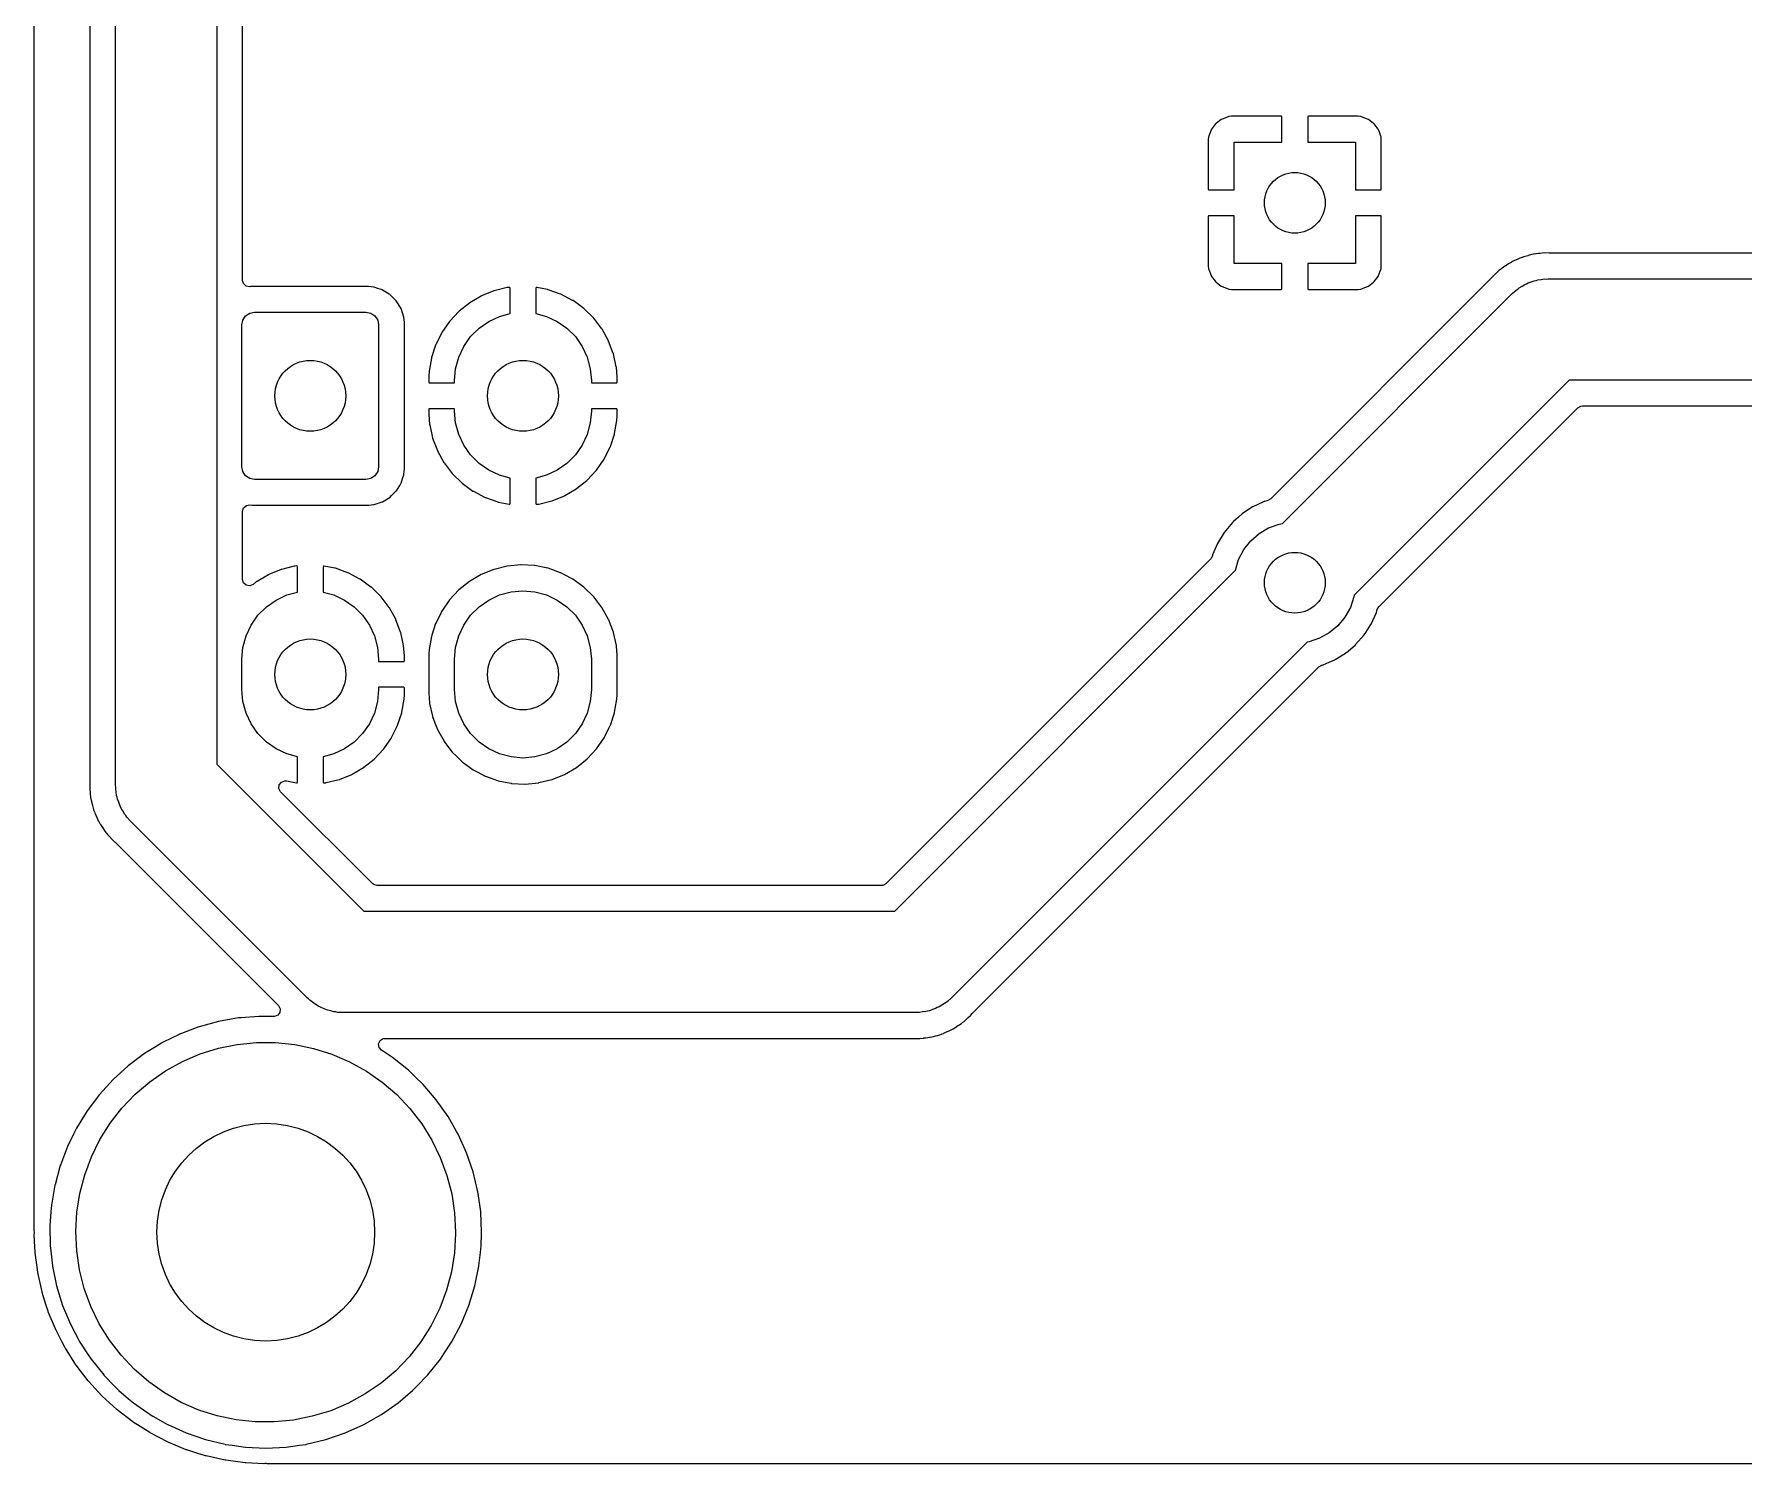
# Model space of a CAD drawing. Extents: x 80 to 223, y -132 to -72.
# Drawn here: x 80.26 to 114.02, y -131.83 to -103.61 of the extents above; entities that cross this region are included whole.
import ezdxf

# ---------------------------------------------------------------- set-up
doc = ezdxf.new("R2010")
doc.units = 0
doc.layers.add('BLACK', color=7, linetype='CONTINUOUS')

msp = doc.modelspace()

# ---------------------------------------------------------------- linework, layer by layer
at = {"layer": 'BLACK', "linetype": 'CONTINUOUS'}
for p, q in [((80.2645, -127.209), (80.2645, -76.5072)), ((81.872, -118.432), (81.872, -101.845)), ((83.872, -101.854), (83.872, -118.018)), ((81.3635, -101.984), (81.3635, -118.408)), ((84.3805, -108.465), (84.3805, -101.984)), ((103.702, -105.289), (103.6, -105.366)), ((103.718, -105.281), (103.702, -105.289)), ((103.838, -105.236), (103.718, -105.281)), ((103.854, -105.232), (103.838, -105.236)), ((103.905, -105.226), (103.854, -105.232)), ((103.911, -105.226), (103.905, -105.226)), ((104.888, -105.226), (103.911, -105.226)), ((104.896, -105.228), (104.888, -105.226)), ((104.898, -105.229), (104.896, -105.228)), ((104.902, -105.244), (104.898, -105.229)), ((104.902, -105.734), (104.902, -105.244)), ((105.412, -105.232), (105.41, -105.24)), ((105.41, -105.24), (105.41, -105.734)), ((105.413, -105.23), (105.412, -105.232)), ((105.428, -105.226), (105.413, -105.23)), ((106.401, -105.226), (105.428, -105.226)), ((106.407, -105.226), (106.401, -105.226)), ((106.458, -105.232), (106.407, -105.226)), ((106.474, -105.236), (106.458, -105.232)), ((106.594, -105.281), (106.474, -105.236)), ((106.61, -105.289), (106.594, -105.281)), ((106.712, -105.366), (106.61, -105.289)), ((103.454, -105.632), (103.448, -105.683)), ((103.458, -105.616), (103.454, -105.632)), ((103.503, -105.496), (103.458, -105.616)), ((103.511, -105.48), (103.503, -105.496)), ((103.588, -105.378), (103.511, -105.48)), ((103.6, -105.366), (103.588, -105.378)), ((106.724, -105.378), (106.712, -105.366)), ((106.801, -105.48), (106.724, -105.378)), ((106.809, -105.496), (106.801, -105.48)), ((106.818, -105.52), (106.809, -105.496)), ((106.854, -105.616), (106.818, -105.52)), ((106.858, -105.632), (106.854, -105.616)), ((106.864, -105.683), (106.858, -105.632)), ((103.448, -105.683), (103.448, -105.689)), ((103.448, -105.689), (103.448, -106.662)), ((103.956, -106.68), (103.956, -105.734)), ((103.956, -105.734), (104.902, -105.734)), ((105.41, -105.734), (106.356, -105.734)), ((106.356, -105.734), (106.356, -106.68)), ((106.864, -105.689), (106.864, -105.683)), ((106.864, -106.666), (106.864, -105.689)), ((103.448, -106.662), (103.452, -106.677)), ((106.862, -106.674), (106.864, -106.666)), ((103.452, -106.677), (103.454, -106.678)), ((103.454, -106.678), (103.462, -106.68)), ((103.462, -106.68), (103.956, -106.68)), ((106.356, -106.68), (106.846, -106.68)), ((106.846, -106.68), (106.861, -106.676)), ((106.861, -106.676), (106.862, -106.674)), ((103.45, -107.194), (103.448, -107.202)), ((103.448, -107.202), (103.448, -108.179)), ((103.451, -107.192), (103.45, -107.194)), ((103.466, -107.188), (103.451, -107.192)), ((103.956, -107.188), (103.466, -107.188)), ((103.956, -108.134), (103.956, -107.188)), ((106.85, -107.188), (106.356, -107.188)), ((106.356, -107.188), (106.356, -108.134)), ((106.858, -107.19), (106.85, -107.188)), ((106.86, -107.191), (106.858, -107.19)), ((106.864, -107.206), (106.86, -107.191)), ((106.864, -108.179), (106.864, -107.206)), ((109.635, -108.015), (109.604, -108.025)), ((109.648, -108.011), (109.635, -108.015)), ((109.656, -108.007), (109.648, -108.011)), ((109.678, -107.998), (109.656, -108.007)), ((109.755, -107.979), (109.678, -107.998)), ((109.761, -107.977), (109.755, -107.979)), ((109.831, -107.956), (109.761, -107.977)), ((109.836, -107.955), (109.831, -107.956)), ((109.831, -107.956), (109.831, -107.956)), ((109.869, -107.95), (109.836, -107.955)), ((109.882, -107.948), (109.869, -107.95)), ((109.914, -107.94), (109.882, -107.948)), ((109.919, -107.94), (109.914, -107.94)), ((109.964, -107.936), (109.919, -107.94)), ((109.919, -107.94), (109.919, -107.94)), ((109.992, -107.934), (109.964, -107.936)), ((109.999, -107.933), (109.992, -107.934)), ((110.077, -107.923), (109.999, -107.933)), ((110.082, -107.923), (110.077, -107.923)), ((110.176, -107.925), (110.082, -107.923)), ((110.082, -107.923), (110.082, -107.923)), ((110.18, -107.925), (110.176, -107.925)), ((124.314, -107.925), (110.18, -107.925)), ((103.448, -108.179), (103.448, -108.185)), ((103.448, -108.185), (103.454, -108.236)), ((103.454, -108.236), (103.458, -108.252)), ((103.458, -108.252), (103.503, -108.372)), ((104.902, -108.134), (103.956, -108.134)), ((104.902, -108.628), (104.902, -108.134)), ((106.356, -108.134), (105.41, -108.134)), ((105.41, -108.134), (105.41, -108.624)), ((106.809, -108.372), (106.854, -108.252)), ((106.854, -108.252), (106.858, -108.236)), ((106.858, -108.236), (106.864, -108.185)), ((106.864, -108.185), (106.864, -108.179)), ((109.12, -108.336), (109.071, -108.379)), ((109.126, -108.331), (109.12, -108.336)), ((109.166, -108.291), (109.126, -108.331)), ((109.187, -108.271), (109.166, -108.291)), ((109.214, -108.252), (109.187, -108.271)), ((109.225, -108.244), (109.214, -108.252)), ((109.246, -108.226), (109.225, -108.244)), ((109.249, -108.222), (109.246, -108.226)), ((109.246, -108.226), (109.246, -108.226)), ((109.277, -108.205), (109.249, -108.222)), ((109.316, -108.18), (109.277, -108.205)), ((109.321, -108.177), (109.316, -108.18)), ((109.338, -108.165), (109.321, -108.177)), ((109.386, -108.131), (109.338, -108.165)), ((109.415, -108.117), (109.386, -108.131)), ((109.427, -108.11), (109.415, -108.117)), ((109.434, -108.106), (109.427, -108.11)), ((109.455, -108.093), (109.434, -108.106)), ((109.482, -108.081), (109.455, -108.093)), ((109.527, -108.062), (109.482, -108.081)), ((109.533, -108.059), (109.527, -108.062)), ((109.599, -108.027), (109.533, -108.059)), ((109.604, -108.025), (109.599, -108.027)), ((109.599, -108.027), (109.599, -108.027)), ((84.3979, -108.529), (84.3805, -108.465)), ((84.4497, -108.577), (84.3979, -108.529)), ((84.5195, -108.59), (84.4497, -108.577)), ((84.5375, -108.588), (84.5195, -108.59)), ((84.5623, -108.586), (84.5375, -108.588)), ((84.5624, -108.586), (84.5623, -108.586)), ((84.5656, -108.585), (84.5624, -108.586)), ((86.8664, -108.585), (84.5656, -108.585)), ((86.921, -108.591), (86.8664, -108.585)), ((86.964, -108.596), (86.921, -108.591)), ((86.9709, -108.596), (86.964, -108.596)), ((86.964, -108.596), (86.964, -108.596)), ((86.9774, -108.598), (86.9709, -108.596)), ((87.0515, -108.623), (86.9774, -108.598)), ((86.9774, -108.598), (86.9774, -108.598)), ((87.1387, -108.652), (87.0515, -108.623)), ((87.145, -108.656), (87.1387, -108.652)), ((87.2728, -108.735), (87.145, -108.656)), ((87.145, -108.656), (87.145, -108.656)), ((89.3392, -108.673), (89.0977, -108.771)), ((89.3478, -108.67), (89.3392, -108.673)), ((89.6009, -108.608), (89.3478, -108.67)), ((89.6099, -108.607), (89.6009, -108.608)), ((89.6455, -108.603), (89.6099, -108.607)), ((89.6577, -108.605), (89.6455, -108.603)), ((89.662, -108.62), (89.6577, -108.605)), ((89.662, -109.12), (89.662, -108.62)), ((90.1749, -108.605), (90.17, -108.62)), ((90.17, -108.62), (90.17, -109.12)), ((90.1878, -108.604), (90.1749, -108.605)), ((90.4031, -108.646), (90.1878, -108.604)), ((90.4119, -108.649), (90.4031, -108.646)), ((90.6575, -108.735), (90.4119, -108.649)), ((103.503, -108.372), (103.511, -108.388)), ((103.511, -108.388), (103.588, -108.49)), ((103.588, -108.49), (103.6, -108.502)), ((103.6, -108.502), (103.702, -108.579)), ((103.702, -108.579), (103.718, -108.587)), ((103.718, -108.587), (103.838, -108.632)), ((103.838, -108.632), (103.854, -108.636)), ((103.854, -108.636), (103.905, -108.642)), ((103.905, -108.642), (103.911, -108.642)), ((103.911, -108.642), (104.884, -108.642)), ((109.033, -108.424), (104.68, -112.777)), ((104.884, -108.642), (104.899, -108.638)), ((104.899, -108.638), (104.9, -108.636)), ((104.9, -108.636), (104.902, -108.628)), ((105.41, -108.624), (105.414, -108.639)), ((105.414, -108.639), (105.416, -108.64)), ((105.416, -108.64), (105.424, -108.642)), ((105.424, -108.642), (106.401, -108.642)), ((106.401, -108.642), (106.407, -108.642)), ((106.407, -108.642), (106.458, -108.636)), ((106.458, -108.636), (106.474, -108.632)), ((106.474, -108.632), (106.594, -108.587)), ((106.594, -108.587), (106.61, -108.579)), ((106.61, -108.579), (106.712, -108.502)), ((106.712, -108.502), (106.724, -108.49)), ((106.724, -108.49), (106.801, -108.388)), ((106.801, -108.388), (106.809, -108.372)), ((109.041, -108.415), (109.033, -108.424)), ((109.064, -108.387), (109.041, -108.415)), ((109.067, -108.383), (109.064, -108.387)), ((109.064, -108.387), (109.064, -108.387)), ((109.071, -108.379), (109.067, -108.383)), ((109.071, -108.379), (109.071, -108.379)), ((109.449, -108.727), (109.527, -108.657)), ((109.527, -108.657), (109.557, -108.637)), ((109.557, -108.637), (109.585, -108.613)), ((109.585, -108.613), (109.642, -108.582)), ((109.642, -108.582), (109.696, -108.546)), ((109.696, -108.546), (109.73, -108.533)), ((109.73, -108.533), (109.762, -108.515)), ((109.762, -108.515), (109.824, -108.496)), ((109.824, -108.496), (109.884, -108.472)), ((109.884, -108.472), (109.92, -108.465)), ((109.92, -108.465), (109.955, -108.454)), ((109.955, -108.454), (110.019, -108.448)), ((110.019, -108.448), (110.083, -108.437)), ((110.083, -108.437), (110.119, -108.438)), ((110.119, -108.438), (110.156, -108.434)), ((110.156, -108.434), (124.206, -108.434)), ((87.2893, -108.745), (87.2728, -108.735)), ((87.4145, -108.87), (87.2893, -108.745)), ((87.5075, -109.02), (87.4145, -108.87)), ((87.5635, -109.188), (87.5075, -109.02)), ((88.8572, -108.912), (88.6538, -109.074)), ((88.8647, -108.906), (88.8572, -108.912)), ((89.0895, -108.775), (88.8647, -108.906)), ((89.0977, -108.771), (89.0895, -108.775)), ((90.6659, -108.739), (90.6575, -108.735)), ((90.8964, -108.86), (90.6659, -108.739)), ((90.9042, -108.865), (90.8964, -108.86)), ((91.1148, -109.018), (90.9042, -108.865)), ((91.1217, -109.024), (91.1148, -109.018)), ((91.308, -109.206), (91.1217, -109.024)), ((104.912, -113.263), (109.449, -108.727)), ((84.366, -109.344), (84.385, -109.248)), ((84.366, -112.144), (84.366, -109.344)), ((84.385, -109.248), (84.4392, -109.167)), ((84.4392, -109.167), (84.5203, -109.113)), ((84.5203, -109.113), (84.616, -109.094)), ((84.616, -109.094), (86.816, -109.094)), ((86.816, -109.094), (86.9117, -109.113)), ((86.9117, -109.113), (86.9928, -109.167)), ((86.9928, -109.167), (87.047, -109.248)), ((87.047, -109.248), (87.066, -109.344)), ((87.066, -109.344), (87.066, -112.144)), ((87.5642, -109.195), (87.5635, -109.188)), ((87.5742, -109.29), (87.5642, -109.195)), ((87.5642, -109.195), (87.5642, -109.195)), ((87.5745, -109.294), (87.5742, -109.29)), ((87.5745, -112.194), (87.5745, -109.294)), ((88.4636, -109.278), (88.3151, -109.492)), ((88.4693, -109.271), (88.4636, -109.278)), ((88.6471, -109.08), (88.4693, -109.271)), ((88.6538, -109.074), (88.6471, -109.08)), ((89.0482, -109.41), (89.241, -109.275)), ((89.241, -109.275), (89.4543, -109.175)), ((89.4543, -109.175), (89.662, -109.12)), ((90.17, -109.12), (90.3777, -109.175)), ((90.3777, -109.175), (90.591, -109.275)), ((90.591, -109.275), (90.7838, -109.41)), ((91.3141, -109.213), (91.308, -109.206)), ((91.4721, -109.42), (91.3141, -109.213)), ((88.3104, -109.5), (88.1944, -109.733)), ((88.3151, -109.492), (88.3104, -109.5)), ((88.7469, -109.769), (88.8818, -109.576)), ((88.8818, -109.576), (89.0482, -109.41)), ((90.7838, -109.41), (90.9502, -109.576)), ((90.9502, -109.576), (91.0851, -109.769)), ((91.4771, -109.428), (91.4721, -109.42)), ((91.6036, -109.656), (91.4771, -109.428)), ((91.6074, -109.664), (91.6036, -109.656)), ((91.6997, -109.908), (91.6074, -109.664)), ((88.1076, -109.998), (88.0629, -110.255)), ((88.1098, -109.989), (88.1076, -109.998)), ((88.1909, -109.741), (88.1098, -109.989)), ((88.1944, -109.733), (88.1909, -109.741)), ((88.5865, -110.21), (88.6474, -109.982)), ((88.6474, -109.982), (88.7469, -109.769)), ((91.0851, -109.769), (91.1846, -109.982)), ((91.1846, -109.982), (91.2455, -110.21)), ((91.7023, -109.916), (91.6997, -109.908)), ((91.7585, -110.171), (91.7023, -109.916)), ((88.0581, -110.343), (88.058, -110.346)), ((88.058, -110.346), (88.058, -110.472)), ((88.062, -110.263), (88.0581, -110.343)), ((88.0629, -110.255), (88.062, -110.263)), ((88.566, -110.444), (88.5865, -110.21)), ((91.2455, -110.21), (91.266, -110.444)), ((91.7598, -110.18), (91.7585, -110.171)), ((91.7738, -110.373), (91.7598, -110.18)), ((91.774, -110.378), (91.7738, -110.373)), ((91.774, -110.476), (91.774, -110.378)), ((88.058, -110.472), (88.0625, -110.487)), ((88.0625, -110.487), (88.0639, -110.488)), ((88.0639, -110.488), (88.0715, -110.49)), ((88.0715, -110.49), (88.566, -110.49)), ((88.566, -110.49), (88.566, -110.444)), ((91.266, -110.444), (91.266, -110.49)), ((91.266, -110.49), (91.7559, -110.49)), ((91.7559, -110.49), (91.7711, -110.486)), ((91.7711, -110.486), (91.7723, -110.484)), ((91.7723, -110.484), (91.774, -110.476)), ((110.57, -110.434), (106.328, -114.676)), ((124.206, -110.434), (110.57, -110.434)), ((88.0597, -111.004), (88.058, -111.012)), ((88.058, -111.012), (88.058, -111.11)), ((88.0609, -111.002), (88.0597, -111.004)), ((88.0761, -110.998), (88.0609, -111.002)), ((88.566, -110.998), (88.0761, -110.998)), ((88.566, -111.044), (88.566, -110.998)), ((88.5865, -111.278), (88.566, -111.044)), ((91.266, -111.044), (91.2455, -111.278)), ((91.7605, -110.998), (91.266, -110.998)), ((91.266, -110.998), (91.266, -111.044)), ((91.7681, -111), (91.7605, -110.998)), ((91.7695, -111.001), (91.7681, -111)), ((91.774, -111.016), (91.7695, -111.001)), ((91.774, -111.142), (91.774, -111.016)), ((106.814, -114.91), (110.744, -110.979)), ((110.744, -110.979), (110.806, -110.945)), ((110.806, -110.945), (110.833, -110.942)), ((110.833, -110.942), (124.267, -110.942)), ((88.058, -111.11), (88.0582, -111.115)), ((88.0582, -111.115), (88.0722, -111.308)), ((88.0722, -111.308), (88.0735, -111.317)), ((88.0735, -111.317), (88.1297, -111.572)), ((88.6474, -111.506), (88.5865, -111.278)), ((91.2455, -111.278), (91.1846, -111.506)), ((91.7244, -111.49), (91.7691, -111.233)), ((91.7691, -111.233), (91.7699, -111.225)), ((91.7699, -111.225), (91.7739, -111.145)), ((91.7739, -111.145), (91.774, -111.142)), ((88.1297, -111.572), (88.1323, -111.58)), ((88.1323, -111.58), (88.2246, -111.824)), ((88.7469, -111.719), (88.6474, -111.506)), ((88.8818, -111.912), (88.7469, -111.719)), ((91.0851, -111.719), (90.9502, -111.912)), ((91.1846, -111.506), (91.0851, -111.719)), ((91.6411, -111.747), (91.7222, -111.499)), ((91.7222, -111.499), (91.7244, -111.49)), ((88.2246, -111.824), (88.2284, -111.832)), ((88.2284, -111.832), (88.3549, -112.06)), ((88.3549, -112.06), (88.3599, -112.068)), ((88.3599, -112.068), (88.5179, -112.275)), ((89.0482, -112.078), (88.8818, -111.912)), ((90.9502, -111.912), (90.7838, -112.078)), ((91.3684, -112.21), (91.5169, -111.996)), ((91.5169, -111.996), (91.5216, -111.988)), ((91.5216, -111.988), (91.6376, -111.755)), ((91.6376, -111.755), (91.6411, -111.747)), ((84.385, -112.24), (84.366, -112.144)), ((84.4392, -112.321), (84.385, -112.24)), ((84.5203, -112.375), (84.4392, -112.321)), ((84.616, -112.394), (84.5203, -112.375)), ((86.816, -112.394), (84.616, -112.394)), ((86.9117, -112.375), (86.816, -112.394)), ((86.9928, -112.321), (86.9117, -112.375)), ((87.047, -112.24), (86.9928, -112.321)), ((87.066, -112.144), (87.047, -112.24)), ((87.5081, -112.467), (87.5449, -112.356)), ((87.5449, -112.356), (87.5616, -112.305)), ((87.5616, -112.305), (87.5638, -112.299)), ((87.5616, -112.305), (87.5616, -112.305)), ((87.5638, -112.299), (87.5646, -112.291)), ((87.5646, -112.291), (87.5699, -112.239)), ((87.5699, -112.239), (87.5745, -112.194)), ((88.5179, -112.275), (88.524, -112.282)), ((88.524, -112.282), (88.7103, -112.464)), ((89.241, -112.213), (89.0482, -112.078)), ((89.4543, -112.313), (89.241, -112.213)), ((89.662, -112.368), (89.4543, -112.313)), ((89.662, -112.868), (89.662, -112.368)), ((90.3777, -112.313), (90.17, -112.368)), ((90.17, -112.368), (90.17, -112.868)), ((90.591, -112.213), (90.3777, -112.313)), ((90.7838, -112.078), (90.591, -112.213)), ((91.1782, -112.414), (91.1849, -112.408)), ((91.1849, -112.408), (91.3627, -112.217)), ((91.3627, -112.217), (91.3684, -112.21)), ((87.1399, -112.836), (87.2903, -112.742)), ((87.2903, -112.742), (87.3216, -112.711)), ((87.3216, -112.711), (87.4101, -112.622)), ((87.4101, -112.622), (87.4153, -112.617)), ((87.4153, -112.617), (87.481, -112.511)), ((87.481, -112.511), (87.5043, -112.473)), ((87.5043, -112.473), (87.5081, -112.467)), ((87.5043, -112.473), (87.5043, -112.473)), ((88.7103, -112.464), (88.7172, -112.47)), ((88.7172, -112.47), (88.9278, -112.623)), ((88.9278, -112.623), (88.9356, -112.628)), ((88.9356, -112.628), (89.1661, -112.749)), ((90.4928, -112.815), (90.7343, -112.717)), ((90.7343, -112.717), (90.7425, -112.713)), ((90.7425, -112.713), (90.9673, -112.582)), ((90.9673, -112.582), (90.9748, -112.576)), ((90.9748, -112.576), (91.1782, -112.414)), ((84.3805, -113.023), (84.4005, -112.955)), ((84.3805, -114.371), (84.3805, -113.023)), ((84.4005, -112.955), (84.4542, -112.908)), ((84.4542, -112.908), (84.5193, -112.898)), ((84.5193, -112.898), (84.5624, -112.902)), ((84.5624, -112.902), (84.5624, -112.902)), ((84.5624, -112.902), (84.5656, -112.902)), ((84.5656, -112.902), (86.8664, -112.902)), ((86.8664, -112.902), (86.8696, -112.902)), ((86.8696, -112.902), (86.9653, -112.892)), ((86.8696, -112.902), (86.8696, -112.902)), ((86.9653, -112.892), (86.9653, -112.892)), ((86.9653, -112.892), (86.9722, -112.892)), ((86.9722, -112.892), (86.9787, -112.889)), ((86.9787, -112.889), (87.133, -112.838)), ((86.9787, -112.889), (86.9787, -112.889)), ((87.133, -112.838), (87.1399, -112.836)), ((89.1661, -112.749), (89.1745, -112.753)), ((89.1745, -112.753), (89.4201, -112.839)), ((89.4201, -112.839), (89.4289, -112.842)), ((89.4289, -112.842), (89.6442, -112.884)), ((89.6442, -112.884), (89.6571, -112.883)), ((89.6571, -112.883), (89.6619, -112.868)), ((89.6619, -112.868), (89.662, -112.868)), ((90.17, -112.868), (90.1743, -112.883)), ((90.1743, -112.883), (90.1865, -112.885)), ((90.1865, -112.885), (90.2221, -112.881)), ((90.2221, -112.881), (90.2311, -112.88)), ((90.2311, -112.88), (90.4842, -112.818)), ((90.4842, -112.818), (90.4928, -112.815)), ((104.113, -113.075), (104.041, -113.139)), ((104.117, -113.072), (104.113, -113.075)), ((104.321, -112.938), (104.117, -113.072)), ((104.117, -113.072), (104.117, -113.072)), ((104.325, -112.936), (104.321, -112.938)), ((104.525, -112.843), (104.325, -112.936)), ((104.552, -112.831), (104.525, -112.843)), ((104.556, -112.829), (104.552, -112.831)), ((104.552, -112.831), (104.552, -112.831)), ((104.604, -112.815), (104.556, -112.829)), ((104.626, -112.809), (104.604, -112.815)), ((104.68, -112.777), (104.626, -112.809)), ((103.924, -113.244), (103.761, -113.439)), ((103.945, -113.225), (103.924, -113.244)), ((104.041, -113.139), (103.945, -113.225)), ((104.451, -113.463), (104.639, -113.351)), ((104.639, -113.351), (104.845, -113.275)), ((104.845, -113.275), (104.912, -113.263)), ((103.628, -113.66), (103.533, -113.886)), ((103.629, -113.656), (103.628, -113.66)), ((103.628, -113.66), (103.628, -113.66)), ((103.761, -113.439), (103.629, -113.656)), ((104.15, -113.78), (104.286, -113.608)), ((104.286, -113.608), (104.451, -113.463)), ((89.8737, -114.081), (89.6052, -114.107)), ((89.8783, -114.081), (89.8737, -114.081)), ((90.1385, -114.094), (89.8783, -114.081)), ((89.8783, -114.081), (89.8783, -114.081)), ((90.1431, -114.094), (90.1385, -114.094)), ((90.1385, -114.094), (90.1385, -114.094)), ((90.1476, -114.095), (90.1431, -114.094)), ((90.272, -114.12), (90.1476, -114.095)), ((90.1476, -114.095), (90.1476, -114.095)), ((103.495, -113.962), (97.0821, -120.375)), ((103.528, -113.904), (103.495, -113.962)), ((103.53, -113.895), (103.528, -113.904)), ((103.531, -113.89), (103.53, -113.895)), ((103.533, -113.886), (103.531, -113.89)), ((103.982, -114.185), (104.047, -113.975)), ((104.047, -113.975), (104.15, -113.78)), ((84.3979, -114.435), (84.3805, -114.371)), ((84.6572, -114.412), (84.5852, -114.469)), ((84.6647, -114.406), (84.6572, -114.412)), ((84.8895, -114.275), (84.6647, -114.406)), ((84.8977, -114.271), (84.8895, -114.275)), ((85.1392, -114.173), (84.8977, -114.271)), ((85.1478, -114.17), (85.1392, -114.173)), ((85.4009, -114.108), (85.1478, -114.17)), ((85.4099, -114.107), (85.4009, -114.108)), ((85.4455, -114.103), (85.4099, -114.107)), ((85.4577, -114.105), (85.4455, -114.103)), ((85.462, -114.12), (85.4577, -114.105)), ((85.462, -114.62), (85.462, -114.12)), ((85.9749, -114.105), (85.97, -114.12)), ((85.97, -114.12), (85.97, -114.62)), ((85.9878, -114.104), (85.9749, -114.105)), ((86.2031, -114.146), (85.9878, -114.104)), ((86.2119, -114.149), (86.2031, -114.146)), ((86.4575, -114.235), (86.2119, -114.149)), ((86.4659, -114.239), (86.4575, -114.235)), ((86.6964, -114.36), (86.4659, -114.239)), ((86.7042, -114.365), (86.6964, -114.36)), ((86.9148, -114.518), (86.7042, -114.365)), ((88.8605, -114.408), (88.6499, -114.577)), ((89.0933, -114.272), (88.8605, -114.408)), ((89.3432, -114.171), (89.0933, -114.272)), ((89.3477, -114.17), (89.3432, -114.171)), ((89.6008, -114.108), (89.3477, -114.17)), ((89.6052, -114.107), (89.6008, -114.108)), ((89.6008, -114.108), (89.6008, -114.108)), ((90.4077, -114.147), (90.272, -114.12)), ((90.412, -114.148), (90.4077, -114.147)), ((90.6577, -114.235), (90.412, -114.148)), ((90.412, -114.148), (90.412, -114.148)), ((90.662, -114.236), (90.6577, -114.235)), ((90.6577, -114.235), (90.6577, -114.235)), ((90.6661, -114.239), (90.662, -114.236)), ((90.7349, -114.275), (90.6661, -114.239)), ((90.6661, -114.239), (90.6661, -114.239)), ((90.9007, -114.362), (90.7349, -114.275)), ((91.1188, -114.521), (90.9007, -114.362)), ((97.2558, -120.92), (103.981, -114.195)), ((103.981, -114.195), (103.982, -114.185)), ((84.4497, -114.483), (84.3979, -114.435)), ((84.5195, -114.496), (84.4497, -114.483)), ((84.5852, -114.469), (84.5195, -114.496)), ((85.041, -114.775), (85.2543, -114.675)), ((85.2543, -114.675), (85.462, -114.62)), ((85.97, -114.62), (86.1777, -114.675)), ((86.1777, -114.675), (86.391, -114.775)), ((86.9217, -114.524), (86.9148, -114.518)), ((87.108, -114.706), (86.9217, -114.524)), ((87.1141, -114.713), (87.108, -114.706)), ((87.2721, -114.92), (87.1141, -114.713)), ((88.6499, -114.577), (88.4658, -114.774)), ((89.241, -114.775), (89.4543, -114.675)), ((89.4543, -114.675), (89.6816, -114.615)), ((89.6816, -114.615), (89.916, -114.594)), ((89.916, -114.594), (90.1504, -114.615)), ((90.1504, -114.615), (90.3777, -114.675)), ((90.3777, -114.675), (90.591, -114.775)), ((91.3117, -114.709), (91.1188, -114.521)), ((91.3144, -114.713), (91.3117, -114.709)), ((91.3935, -114.816), (91.3144, -114.713)), ((91.3144, -114.713), (91.3144, -114.713)), ((106.323, -114.714), (106.252, -114.922)), ((106.328, -114.676), (106.323, -114.714)), ((84.5469, -115.269), (84.6818, -115.076)), ((84.6818, -115.076), (84.8482, -114.91)), ((84.8482, -114.91), (85.041, -114.775)), ((86.391, -114.775), (86.5838, -114.91)), ((86.5838, -114.91), (86.7502, -115.076)), ((86.7502, -115.076), (86.8851, -115.269)), ((87.2771, -114.928), (87.2721, -114.92)), ((87.4036, -115.156), (87.2771, -114.928)), ((88.2977, -115.024), (88.1919, -115.237)), ((88.31, -115), (88.2977, -115.024)), ((88.312, -114.995), (88.31, -114.999)), ((88.31, -114.999), (88.31, -115)), ((88.4658, -114.774), (88.312, -114.995)), ((88.7469, -115.269), (88.8818, -115.076)), ((88.8818, -115.076), (89.0482, -114.91)), ((89.0482, -114.91), (89.241, -114.775)), ((90.591, -114.775), (90.7838, -114.91)), ((90.7838, -114.91), (90.9502, -115.076)), ((90.9502, -115.076), (91.0851, -115.269)), ((91.4753, -114.924), (91.3935, -114.816)), ((91.6063, -115.159), (91.4753, -114.924)), ((106.252, -114.922), (106.145, -115.114)), ((106.662, -115.252), (106.766, -115.02)), ((106.766, -115.02), (106.782, -114.964)), ((106.782, -114.964), (106.814, -114.91)), ((84.4474, -115.482), (84.5469, -115.269)), ((86.8851, -115.269), (86.9846, -115.482)), ((87.4074, -115.164), (87.4036, -115.156)), ((87.4997, -115.408), (87.4074, -115.164)), ((87.5023, -115.416), (87.4997, -115.408)), ((87.5585, -115.671), (87.5023, -115.416)), ((88.1905, -115.241), (88.1159, -115.469)), ((88.1919, -115.237), (88.1905, -115.241)), ((88.1905, -115.241), (88.1905, -115.241)), ((88.6474, -115.482), (88.7469, -115.269)), ((91.0851, -115.269), (91.1846, -115.482)), ((91.6079, -115.164), (91.6063, -115.159)), ((91.6428, -115.256), (91.6079, -115.164)), ((91.6079, -115.164), (91.6079, -115.164)), ((91.7018, -115.412), (91.6428, -115.256)), ((91.7028, -115.416), (91.7018, -115.412)), ((91.759, -115.671), (91.7028, -115.416)), ((91.7028, -115.416), (91.7028, -115.416)), ((105.836, -115.423), (105.644, -115.53)), ((106.005, -115.283), (105.836, -115.423)), ((106.145, -115.114), (106.005, -115.283)), ((106.524, -115.465), (106.556, -115.416)), ((106.556, -115.416), (106.656, -115.26)), ((106.656, -115.26), (106.662, -115.252)), ((84.366, -115.944), (84.3865, -115.71)), ((84.3865, -115.71), (84.4474, -115.482)), ((86.9846, -115.482), (87.0455, -115.71)), ((87.0455, -115.71), (87.066, -115.944)), ((87.5598, -115.68), (87.5585, -115.671)), ((87.5738, -115.873), (87.5598, -115.68)), ((88.0616, -115.763), (88.0589, -115.816)), ((88.0617, -115.759), (88.0616, -115.763)), ((88.0626, -115.754), (88.0617, -115.759)), ((88.1071, -115.498), (88.0626, -115.754)), ((88.1079, -115.493), (88.1071, -115.498)), ((88.1071, -115.498), (88.1071, -115.498)), ((88.1159, -115.469), (88.1079, -115.493)), ((88.566, -115.944), (88.5865, -115.71)), ((88.5865, -115.71), (88.6474, -115.482)), ((91.1846, -115.482), (91.2455, -115.71)), ((91.2455, -115.71), (91.266, -115.944)), ((91.76, -115.675), (91.759, -115.671)), ((91.7609, -115.688), (91.76, -115.675)), ((91.7733, -115.86), (91.7609, -115.688)), ((105.398, -115.606), (98.3771, -122.627)), ((105.436, -115.601), (105.398, -115.606)), ((105.644, -115.53), (105.436, -115.601)), ((106.163, -115.82), (106.208, -115.782)), ((106.208, -115.782), (106.353, -115.659)), ((106.353, -115.659), (106.357, -115.656)), ((106.353, -115.659), (106.353, -115.659)), ((106.357, -115.656), (106.524, -115.465)), ((84.366, -116.544), (84.366, -115.944)), ((87.066, -115.944), (87.066, -115.99)), ((87.066, -115.99), (87.5559, -115.99)), ((87.5559, -115.99), (87.5711, -115.986)), ((87.5711, -115.986), (87.5723, -115.984)), ((87.5723, -115.984), (87.574, -115.976)), ((87.574, -115.878), (87.5738, -115.873)), ((87.574, -115.976), (87.574, -115.878)), ((88.0589, -115.816), (88.0575, -115.844)), ((88.0575, -115.844), (88.0575, -116.613)), ((88.566, -116.544), (88.566, -115.944)), ((91.266, -115.944), (91.266, -116.544)), ((91.7745, -115.875), (91.7733, -115.86)), ((91.7745, -116.644), (91.7745, -115.875)), ((98.7934, -122.93), (105.629, -116.094)), ((105.629, -116.094), (105.686, -116.061)), ((105.686, -116.061), (105.709, -116.055)), ((105.709, -116.055), (105.714, -116.054)), ((105.709, -116.055), (105.709, -116.055)), ((105.714, -116.054), (105.832, -116.003)), ((105.832, -116.003), (105.943, -115.956)), ((105.943, -115.956), (105.947, -115.954)), ((105.943, -115.956), (105.943, -115.956)), ((105.947, -115.954), (105.951, -115.951)), ((105.951, -115.951), (106.159, -115.823)), ((105.951, -115.951), (105.951, -115.951)), ((106.159, -115.823), (106.163, -115.82)), ((106.159, -115.823), (106.159, -115.823)), ((84.3865, -116.778), (84.366, -116.544)), ((84.4474, -117.006), (84.3865, -116.778)), ((87.0455, -116.778), (86.9846, -117.006)), ((87.066, -116.544), (87.0455, -116.778)), ((87.5605, -116.498), (87.066, -116.498)), ((87.066, -116.498), (87.066, -116.544)), ((87.5244, -116.99), (87.5691, -116.733)), ((87.5681, -116.5), (87.5605, -116.498)), ((87.5695, -116.501), (87.5681, -116.5)), ((87.5691, -116.733), (87.5699, -116.725)), ((87.574, -116.516), (87.5695, -116.501)), ((87.5699, -116.725), (87.5739, -116.645)), ((87.5739, -116.645), (87.574, -116.642)), ((87.574, -116.642), (87.574, -116.516)), ((88.0575, -116.613), (88.0577, -116.615)), ((88.0577, -116.615), (88.0644, -116.707)), ((88.0577, -116.615), (88.0577, -116.615)), ((88.0644, -116.707), (88.072, -116.813)), ((88.5865, -116.778), (88.566, -116.544)), ((88.6474, -117.006), (88.5865, -116.778)), ((91.2455, -116.778), (91.1846, -117.006)), ((91.266, -116.544), (91.2455, -116.778)), ((91.7373, -116.919), (91.7696, -116.733)), ((91.7696, -116.733), (91.7703, -116.729)), ((91.7696, -116.733), (91.7696, -116.733)), ((91.7703, -116.729), (91.7745, -116.644)), ((84.5469, -117.219), (84.4474, -117.006)), ((86.9846, -117.006), (86.8851, -117.219)), ((87.4411, -117.247), (87.5222, -116.999)), ((87.5222, -116.999), (87.5244, -116.99)), ((88.072, -116.813), (88.073, -116.817)), ((88.073, -116.817), (88.073, -116.817)), ((88.073, -116.817), (88.1286, -117.069)), ((88.1286, -117.069), (88.1302, -117.076)), ((88.1302, -117.076), (88.178, -117.202)), ((88.7469, -117.219), (88.6474, -117.006)), ((91.1846, -117.006), (91.0851, -117.219)), ((91.6415, -117.247), (91.7227, -116.999)), ((91.7227, -116.999), (91.7241, -116.995)), ((91.7227, -116.999), (91.7227, -116.999)), ((91.7241, -116.995), (91.7373, -116.919)), ((84.6818, -117.412), (84.5469, -117.219)), ((84.8482, -117.578), (84.6818, -117.412)), ((86.7502, -117.412), (86.5838, -117.578)), ((86.8851, -117.219), (86.7502, -117.412)), ((87.3216, -117.488), (87.4376, -117.255)), ((87.4376, -117.255), (87.4411, -117.247)), ((88.178, -117.202), (88.2149, -117.3)), ((88.2149, -117.3), (88.2257, -117.329)), ((88.2257, -117.329), (88.3567, -117.564)), ((88.8818, -117.412), (88.7469, -117.219)), ((89.0482, -117.578), (88.8818, -117.412)), ((90.9502, -117.412), (90.7838, -117.578)), ((91.0851, -117.219), (90.9502, -117.412)), ((91.52, -117.493), (91.5373, -117.458)), ((91.5373, -117.458), (91.6133, -117.305)), ((91.6133, -117.305), (91.6401, -117.251)), ((91.6401, -117.251), (91.6415, -117.247)), ((85.041, -117.713), (84.8482, -117.578)), ((85.2543, -117.813), (85.041, -117.713)), ((86.391, -117.713), (86.1777, -117.813)), ((86.5838, -117.578), (86.391, -117.713)), ((86.9849, -117.908), (87.1627, -117.717)), ((87.1627, -117.717), (87.1684, -117.71)), ((87.1684, -117.71), (87.3169, -117.496)), ((87.3169, -117.496), (87.3216, -117.488)), ((88.3567, -117.564), (88.3595, -117.568)), ((88.3595, -117.568), (88.4736, -117.718)), ((88.4736, -117.718), (88.5203, -117.779)), ((88.5203, -117.779), (88.5236, -117.782)), ((88.5236, -117.782), (88.5236, -117.782)), ((88.5236, -117.782), (88.5951, -117.852)), ((89.241, -117.713), (89.0482, -117.578)), ((89.4543, -117.813), (89.241, -117.713)), ((90.591, -117.713), (90.3777, -117.813)), ((90.7838, -117.578), (90.591, -117.713)), ((91.1821, -117.911), (91.3662, -117.714)), ((91.3662, -117.714), (91.52, -117.493)), ((83.872, -118.018), (86.7742, -120.92)), ((85.462, -117.868), (85.2543, -117.813)), ((85.462, -118.368), (85.462, -117.868)), ((86.1777, -117.813), (85.97, -117.868)), ((85.97, -117.868), (85.97, -118.368)), ((86.5425, -118.213), (86.7673, -118.082)), ((86.7673, -118.082), (86.7748, -118.076)), ((86.7748, -118.076), (86.9782, -117.914)), ((86.9782, -117.914), (86.9849, -117.908)), ((88.5951, -117.852), (88.7132, -117.967)), ((88.7132, -117.967), (88.9313, -118.126)), ((88.9313, -118.126), (89.0087, -118.167)), ((89.6816, -117.873), (89.4543, -117.813)), ((89.916, -117.894), (89.6816, -117.873)), ((90.1504, -117.873), (89.916, -117.894)), ((90.3777, -117.813), (90.1504, -117.873)), ((90.7387, -118.216), (90.9715, -118.08)), ((90.9715, -118.08), (91.1821, -117.911)), ((81.3635, -118.412), (81.3611, -118.495)), ((81.3635, -118.408), (81.3635, -118.412)), ((81.8757, -118.469), (81.872, -118.432)), ((81.8747, -118.505), (81.8757, -118.469)), ((85.0969, -118.495), (85.102, -118.424)), ((85.102, -118.424), (85.1445, -118.368)), ((85.1445, -118.368), (85.211, -118.343)), ((85.211, -118.343), (85.2444, -118.345)), ((85.2444, -118.345), (85.4442, -118.384)), ((85.4442, -118.384), (85.4571, -118.383)), ((85.4571, -118.383), (85.4619, -118.368)), ((85.4619, -118.368), (85.462, -118.368)), ((85.97, -118.368), (85.9743, -118.383)), ((85.9743, -118.383), (85.9865, -118.385)), ((85.9865, -118.385), (86.0221, -118.381)), ((86.0221, -118.381), (86.0311, -118.38)), ((86.0311, -118.38), (86.2842, -118.318)), ((86.2842, -118.318), (86.2928, -118.315)), ((86.2928, -118.315), (86.5343, -118.217)), ((86.5343, -118.217), (86.5425, -118.213)), ((89.0087, -118.167), (89.1659, -118.249)), ((89.1659, -118.249), (89.1659, -118.249)), ((89.1659, -118.249), (89.17, -118.252)), ((89.17, -118.252), (89.1743, -118.253)), ((89.1743, -118.253), (89.1743, -118.253)), ((89.1743, -118.253), (89.3628, -118.32)), ((89.3628, -118.32), (89.4243, -118.341)), ((89.4243, -118.341), (89.5281, -118.362)), ((89.5281, -118.362), (89.6844, -118.393)), ((89.6844, -118.393), (89.6844, -118.393)), ((89.6844, -118.393), (89.6889, -118.394)), ((89.6889, -118.394), (89.6935, -118.394)), ((89.6935, -118.394), (89.6935, -118.394)), ((89.6935, -118.394), (89.9537, -118.407)), ((89.9537, -118.407), (89.9537, -118.407)), ((89.9537, -118.407), (89.9583, -118.407)), ((89.9583, -118.407), (90.2268, -118.381)), ((90.2268, -118.381), (90.2312, -118.38)), ((90.2312, -118.38), (90.4843, -118.318)), ((90.2312, -118.38), (90.2312, -118.38)), ((90.4843, -118.318), (90.4887, -118.317)), ((90.4887, -118.317), (90.7387, -118.216)), ((81.3611, -118.495), (81.3607, -118.511)), ((81.3607, -118.511), (81.3702, -118.583)), ((81.3702, -118.583), (81.3711, -118.589)), ((81.3711, -118.589), (81.3718, -118.596)), ((81.3718, -118.596), (81.3781, -118.674)), ((81.3781, -118.674), (81.3859, -118.706)), ((81.3859, -118.706), (81.3884, -118.719)), ((81.3884, -118.719), (81.3928, -118.752)), ((81.3928, -118.752), (81.3942, -118.757)), ((81.3942, -118.757), (81.3942, -118.757)), ((81.3942, -118.757), (81.4155, -118.827)), ((81.8859, -118.569), (81.8747, -118.505)), ((81.8924, -118.633), (81.8859, -118.569)), ((81.9034, -118.668), (81.8924, -118.633)), ((81.9098, -118.704), (81.9034, -118.668)), ((81.9336, -118.764), (81.9098, -118.704)), ((81.9529, -118.826), (81.9336, -118.764)), ((85.1309, -118.558), (85.0969, -118.495)), ((86.9479, -120.375), (85.1309, -118.558)), ((81.4155, -118.827), (81.4172, -118.833)), ((81.4172, -118.833), (81.436, -118.91)), ((81.436, -118.91), (81.4379, -118.914)), ((81.4379, -118.914), (81.4488, -118.94)), ((81.4488, -118.94), (81.4534, -118.953)), ((81.4534, -118.953), (81.4629, -118.984)), ((81.4629, -118.984), (81.4652, -118.989)), ((81.4652, -118.989), (81.4652, -118.989)), ((81.4652, -118.989), (81.4974, -119.055)), ((81.4974, -119.055), (81.5001, -119.061)), ((81.5001, -119.061), (81.5308, -119.133)), ((81.5308, -119.133), (81.5335, -119.137)), ((81.5335, -119.137), (81.5483, -119.161)), ((81.9707, -118.858), (81.9529, -118.826)), ((81.9842, -118.892), (81.9707, -118.858)), ((82.0195, -118.946), (81.9842, -118.892)), ((82.0509, -119.003), (82.0195, -118.946)), ((82.0747, -119.031), (82.0509, -119.003)), ((82.0949, -119.061), (82.0747, -119.031)), ((82.1649, -119.139), (82.0949, -119.061)), ((85.6529, -122.627), (82.1649, -119.139)), ((81.5483, -119.161), (81.5549, -119.173)), ((81.5549, -119.173), (81.5693, -119.202)), ((81.5693, -119.202), (81.5723, -119.207)), ((81.5723, -119.207), (81.5723, -119.207)), ((81.5723, -119.207), (81.6146, -119.267)), ((81.6146, -119.267), (81.6183, -119.272)), ((81.6183, -119.272), (81.6602, -119.339)), ((81.6602, -119.339), (81.6635, -119.342)), ((81.6635, -119.342), (81.6635, -119.342)), ((81.6635, -119.342), (81.6819, -119.363)), ((81.6819, -119.363), (81.6903, -119.374)), ((81.6903, -119.374), (81.7093, -119.401)), ((81.7093, -119.401), (81.7289, -119.422)), ((81.7289, -119.422), (81.7686, -119.462)), ((81.7686, -119.462), (81.774, -119.468)), ((81.774, -119.468), (81.8173, -119.517)), ((81.8173, -119.517), (81.8174, -119.517)), ((81.8174, -119.517), (81.8207, -119.521)), ((81.8207, -119.521), (81.8246, -119.524)), ((81.8246, -119.524), (81.8246, -119.524)), ((81.8246, -119.524), (81.853, -119.547)), ((81.853, -119.547), (81.8621, -119.555)), ((81.8621, -119.555), (85.089, -122.782)), ((86.9689, -120.391), (86.9479, -120.375)), ((87.037, -120.411), (86.9689, -120.391)), ((96.993, -120.411), (87.037, -120.411)), ((97.0198, -120.409), (96.993, -120.411)), ((97.0821, -120.375), (97.0198, -120.409)), ((86.7742, -120.92), (97.2558, -120.92)), ((85.089, -122.782), (85.123, -122.845)), ((85.123, -122.845), (85.118, -122.915)), ((85.6813, -122.65), (85.6529, -122.627)), ((85.7066, -122.677), (85.6813, -122.65)), ((85.7595, -122.714), (85.7066, -122.677)), ((85.8095, -122.755), (85.7595, -122.714)), ((85.8421, -122.772), (85.8095, -122.755)), ((85.8721, -122.793), (85.8421, -122.772)), ((85.9314, -122.819), (85.8721, -122.793)), ((85.9886, -122.848), (85.9314, -122.819)), ((86.0239, -122.859), (85.9886, -122.848)), ((86.0576, -122.873), (86.0239, -122.859)), ((86.1208, -122.886), (86.0576, -122.873)), ((98.0023, -122.858), (97.9423, -122.882)), ((98.0639, -122.839), (98.0023, -122.858)), ((98.0961, -122.821), (98.0639, -122.839)), ((98.1302, -122.808), (98.0961, -122.821)), ((98.1842, -122.772), (98.1302, -122.808)), ((98.2407, -122.741), (98.1842, -122.772)), ((98.2686, -122.717), (98.2407, -122.741)), ((98.2993, -122.697), (98.2686, -122.717)), ((98.3771, -122.627), (98.2993, -122.697)), ((83.5158, -123.2), (83.1752, -123.329)), ((83.5186, -123.199), (83.5158, -123.2)), ((83.5158, -123.2), (83.5158, -123.2)), ((83.5214, -123.199), (83.5186, -123.199)), ((83.9031, -123.094), (83.5214, -123.199)), ((83.5214, -123.199), (83.5214, -123.199)), ((83.906, -123.093), (83.9031, -123.094)), ((83.9031, -123.094), (83.9031, -123.094)), ((84.3017, -123.024), (83.906, -123.093)), ((84.3489, -123.021), (84.3017, -123.024)), ((84.6991, -122.993), (84.3489, -123.021)), ((84.7021, -122.993), (84.6991, -122.993)), ((84.6991, -122.993), (84.6991, -122.993)), ((84.825, -122.995), (84.7021, -122.993)), ((84.9979, -122.997), (84.825, -122.995)), ((85.0089, -122.997), (84.9979, -122.997)), ((85.0754, -122.972), (85.0089, -122.997)), ((85.118, -122.915), (85.0754, -122.972)), ((86.1829, -122.904), (86.1208, -122.886)), ((86.2195, -122.907), (86.1829, -122.904)), ((86.2555, -122.915), (86.2195, -122.907)), ((86.36, -122.92), (86.2555, -122.915)), ((97.67, -122.92), (86.36, -122.92)), ((97.7065, -122.916), (97.67, -122.92)), ((97.7432, -122.917), (97.7065, -122.916)), ((97.8068, -122.906), (97.7432, -122.917)), ((97.8711, -122.9), (97.8068, -122.906)), ((97.9061, -122.889), (97.8711, -122.9)), ((97.9423, -122.882), (97.9061, -122.889)), ((98.4404, -123.223), (98.5046, -123.177)), ((98.5046, -123.177), (98.5101, -123.174)), ((98.5101, -123.174), (98.5723, -123.135)), ((98.5723, -123.135), (98.5766, -123.132)), ((98.5723, -123.135), (98.5723, -123.135)), ((98.5766, -123.132), (98.5804, -123.128)), ((98.5804, -123.128), (98.6012, -123.11)), ((98.5804, -123.128), (98.5804, -123.128)), ((98.6012, -123.11), (98.6119, -123.102)), ((98.6119, -123.102), (98.6244, -123.093)), ((98.6244, -123.093), (98.6387, -123.083)), ((98.6387, -123.083), (98.6602, -123.063)), ((98.6602, -123.063), (98.7, -123.023)), ((98.7, -123.023), (98.7057, -123.018)), ((98.7057, -123.018), (98.7549, -122.975)), ((98.7549, -122.975), (98.7587, -122.971)), ((98.7549, -122.975), (98.7549, -122.975)), ((98.7587, -122.971), (98.7852, -122.939)), ((98.7852, -122.939), (98.7934, -122.93)), ((82.7796, -123.52), (82.6712, -123.586)), ((82.7821, -123.518), (82.7796, -123.52)), ((82.7796, -123.52), (82.7796, -123.52)), ((82.8133, -123.503), (82.7821, -123.518)), ((83.1402, -123.343), (82.8133, -123.503)), ((83.1428, -123.341), (83.1402, -123.343)), ((83.1402, -123.343), (83.1402, -123.343)), ((83.1752, -123.329), (83.1428, -123.341)), ((83.9034, -123.622), (84.2752, -123.546)), ((84.2752, -123.546), (84.6528, -123.508)), ((84.6528, -123.508), (85.0323, -123.509)), ((85.0323, -123.509), (85.4097, -123.548)), ((85.4097, -123.548), (85.7813, -123.625)), ((87.0657, -123.535), (87.0958, -123.471)), ((87.0751, -123.606), (87.0657, -123.535)), ((87.0958, -123.471), (87.1559, -123.433)), ((87.1559, -123.433), (87.1902, -123.428)), ((87.1902, -123.428), (97.646, -123.428)), ((97.646, -123.428), (97.6495, -123.429)), ((97.6495, -123.429), (97.7441, -123.431)), ((97.7441, -123.431), (97.7442, -123.431)), ((97.7442, -123.431), (97.7492, -123.431)), ((97.7492, -123.431), (97.8271, -123.421)), ((97.8271, -123.421), (97.8336, -123.42)), ((97.8336, -123.42), (97.8623, -123.418)), ((97.8623, -123.418), (97.9069, -123.414)), ((97.9069, -123.414), (97.9069, -123.414)), ((97.9069, -123.414), (97.912, -123.414)), ((97.912, -123.414), (97.9439, -123.406)), ((97.9439, -123.406), (97.9573, -123.404)), ((97.9573, -123.404), (97.9898, -123.399)), ((97.9898, -123.399), (97.9947, -123.398)), ((97.9947, -123.398), (98.065, -123.377)), ((97.9947, -123.398), (97.9947, -123.398)), ((98.065, -123.377), (98.0714, -123.375)), ((98.0714, -123.375), (98.1477, -123.356)), ((98.1477, -123.356), (98.178, -123.343)), ((98.178, -123.343), (98.1908, -123.339)), ((98.1908, -123.339), (98.2174, -123.331)), ((98.2174, -123.331), (98.2222, -123.329)), ((98.2222, -123.329), (98.2268, -123.327)), ((98.2268, -123.327), (98.2928, -123.295)), ((98.2268, -123.327), (98.2268, -123.327)), ((98.2928, -123.295), (98.2988, -123.292)), ((98.2988, -123.292), (98.3435, -123.273)), ((98.3435, -123.273), (98.3712, -123.261)), ((98.3712, -123.261), (98.399, -123.244)), ((98.399, -123.244), (98.4109, -123.237)), ((98.4109, -123.237), (98.4404, -123.223)), ((82.4397, -123.728), (82.1185, -123.969)), ((82.6712, -123.586), (82.4397, -123.728)), ((82.8599, -124.067), (83.1921, -123.884)), ((83.1921, -123.884), (83.5411, -123.735)), ((83.5411, -123.735), (83.9034, -123.622)), ((85.7813, -123.625), (86.1431, -123.739)), ((86.1431, -123.739), (86.4916, -123.889)), ((87.1211, -123.66), (87.0751, -123.606)), ((87.3029, -123.779), (87.1211, -123.66)), ((87.3419, -123.805), (87.3029, -123.779)), ((87.6554, -124.056), (87.3419, -123.805)), ((82.1185, -123.969), (81.8214, -124.239)), ((82.548, -124.283), (82.8599, -124.067)), ((86.4916, -123.889), (86.8232, -124.074)), ((86.8232, -124.074), (87.1344, -124.291)), ((87.6575, -124.058), (87.6554, -124.056)), ((87.7889, -124.185), (87.6575, -124.058)), ((87.6575, -124.058), (87.6575, -124.058)), ((87.9438, -124.336), (87.7889, -124.185)), ((81.551, -124.536), (81.3099, -124.858)), ((81.8214, -124.239), (81.551, -124.536)), ((81.9973, -124.804), (82.2594, -124.529)), ((82.2594, -124.529), (82.548, -124.283)), ((87.1344, -124.291), (87.4221, -124.538)), ((87.4221, -124.538), (87.6833, -124.814)), ((88.2047, -124.641), (87.9438, -124.336)), ((81.3099, -124.858), (81.1, -125.2)), ((81.7642, -125.103), (81.9973, -124.804)), ((87.6833, -124.814), (87.9153, -125.114)), ((88.4356, -124.97), (88.2047, -124.641)), ((81.0987, -125.203), (81.042, -125.318)), ((81.1, -125.2), (81.0987, -125.203)), ((81.0987, -125.203), (81.0987, -125.203)), ((81.5625, -125.425), (81.7642, -125.103)), ((87.9153, -125.114), (88.1158, -125.436)), ((88.5041, -125.09), (88.4356, -124.97)), ((88.6044, -125.265), (88.5041, -125.09)), ((80.9223, -125.564), (80.7824, -125.934)), ((80.9233, -125.561), (80.9223, -125.564)), ((80.9223, -125.564), (80.9223, -125.564)), ((81.042, -125.318), (80.9233, -125.561)), ((81.3944, -125.765), (81.5625, -125.425)), ((88.1158, -125.436), (88.2828, -125.777)), ((88.6347, -125.318), (88.6044, -125.265)), ((88.7999, -125.685), (88.6347, -125.318)), ((81.2615, -126.12), (81.3944, -125.765)), ((88.2828, -125.777), (88.4144, -126.133)), ((88.93, -126.065), (88.7999, -125.685)), ((80.7805, -125.939), (80.6761, -126.321)), ((80.7806, -125.939), (80.7805, -125.939)), ((80.7813, -125.937), (80.7806, -125.939)), ((80.7824, -125.934), (80.7813, -125.937)), ((80.7824, -125.934), (80.7824, -125.934)), ((81.1652, -126.487), (81.2615, -126.12)), ((88.4144, -126.133), (88.5094, -126.5)), ((89.0238, -126.455), (88.93, -126.065)), ((80.6753, -126.324), (80.6063, -126.72)), ((80.6761, -126.321), (80.6753, -126.324)), ((80.6761, -126.321), (80.6761, -126.321)), ((81.1065, -126.862), (81.1652, -126.487)), ((88.5094, -126.5), (88.5668, -126.875)), ((89.0291, -126.492), (89.0238, -126.455)), ((89.0804, -126.853), (89.0291, -126.492)), ((80.596, -126.85), (80.5748, -127.12)), ((80.6061, -126.723), (80.596, -126.85)), ((80.6063, -126.72), (80.6061, -126.723)), ((81.086, -127.241), (81.1065, -126.862)), ((88.5668, -126.875), (88.586, -127.254)), ((89.0993, -127.254), (89.0804, -126.853)), ((80.2658, -127.226), (80.2645, -127.209)), ((80.2697, -127.254), (80.2658, -127.226)), ((80.2696, -127.267), (80.2697, -127.254)), ((80.5748, -127.12), (80.5811, -127.522)), ((81.1039, -127.62), (81.086, -127.241)), ((88.586, -127.254), (88.5859, -127.28)), ((89.0983, -127.288), (89.0993, -127.254)), ((80.2666, -127.301), (80.2682, -127.275)), ((80.2775, -127.551), (80.2666, -127.301)), ((80.2682, -127.275), (80.2688, -127.271)), ((80.2688, -127.271), (80.2696, -127.267)), ((80.2688, -127.271), (80.2688, -127.271)), ((80.2817, -127.647), (80.2775, -127.551)), ((80.5811, -127.522), (80.5814, -127.525)), ((80.5814, -127.525), (80.5924, -127.624)), ((88.5859, -127.28), (88.5641, -127.659)), ((89.0765, -127.652), (89.0906, -127.524)), ((89.0906, -127.524), (89.0909, -127.522)), ((89.0906, -127.524), (89.0906, -127.524)), ((89.0909, -127.522), (89.091, -127.519)), ((89.091, -127.519), (89.0983, -127.288)), ((89.091, -127.519), (89.091, -127.519)), ((80.2826, -127.658), (80.2817, -127.647)), ((80.3332, -128.042), (80.2826, -127.658)), ((80.5924, -127.624), (80.6252, -127.921)), ((80.6252, -127.921), (80.6258, -127.924)), ((80.6258, -127.924), (80.6258, -127.924)), ((80.6258, -127.924), (80.706, -128.311)), ((81.16, -127.995), (81.1039, -127.62)), ((88.5641, -127.659), (88.5041, -128.034)), ((88.966, -128.311), (89.0462, -127.924)), ((89.0462, -127.924), (89.0468, -127.921)), ((89.0462, -127.924), (89.0462, -127.924)), ((89.0468, -127.921), (89.0765, -127.652)), ((80.3351, -128.053), (80.3332, -128.042)), ((80.4191, -128.432), (80.3351, -128.053)), ((81.2537, -128.363), (81.16, -127.995)), ((88.5041, -128.034), (88.4065, -128.4)), ((80.4219, -128.442), (80.4191, -128.432)), ((80.4756, -128.613), (80.4219, -128.442)), ((80.706, -128.311), (80.7066, -128.314)), ((80.7066, -128.314), (80.8247, -128.698)), ((81.3841, -128.719), (81.2537, -128.363)), ((88.4065, -128.4), (88.2724, -128.755)), ((88.8473, -128.698), (88.9654, -128.314)), ((88.9654, -128.314), (88.966, -128.311)), ((80.5034, -128.701), (80.4756, -128.613)), ((80.5385, -128.812), (80.5034, -128.701)), ((80.5423, -128.823), (80.5385, -128.812)), ((80.6837, -129.164), (80.5423, -128.823)), ((80.8247, -128.698), (80.9784, -129.069)), ((81.5498, -129.061), (81.3841, -128.719)), ((88.2724, -128.755), (88.1031, -129.095)), ((88.6936, -129.069), (88.8473, -128.698)), ((80.6907, -129.181), (80.6837, -129.164)), ((80.6954, -129.191), (80.6907, -129.181)), ((80.8168, -129.424), (80.6954, -129.191)), ((80.9784, -129.069), (81.1664, -129.424)), ((81.7492, -129.383), (81.5498, -129.061)), ((88.1031, -129.095), (87.9003, -129.416)), ((88.5056, -129.424), (88.6936, -129.069)), ((80.8744, -129.535), (80.8168, -129.424)), ((80.8799, -129.544), (80.8744, -129.535)), ((81.0883, -129.871), (80.8799, -129.544)), ((81.1664, -129.424), (81.168, -129.427)), ((81.168, -129.427), (81.168, -129.427)), ((81.168, -129.427), (81.3165, -129.653)), ((81.9802, -129.684), (81.7492, -129.383)), ((87.9003, -129.416), (87.6662, -129.714)), ((88.3555, -129.653), (88.504, -129.427)), ((88.504, -129.427), (88.5056, -129.424)), ((88.504, -129.427), (88.504, -129.427)), ((81.0946, -129.88), (81.0883, -129.871)), ((81.3307, -130.188), (81.0946, -129.88)), ((81.3165, -129.653), (81.3869, -129.76)), ((81.3869, -129.76), (81.638, -130.073)), ((82.2405, -129.961), (81.9802, -129.684)), ((82.5273, -130.209), (82.2405, -129.961)), ((87.6662, -129.714), (87.4031, -129.988)), ((88.034, -130.073), (88.2851, -129.76)), ((88.2851, -129.76), (88.3555, -129.653)), ((81.3377, -130.197), (81.3307, -130.188)), ((81.5997, -130.482), (81.3377, -130.197)), ((81.638, -130.073), (81.6401, -130.076)), ((81.6401, -130.076), (81.6401, -130.076)), ((81.6401, -130.076), (81.8492, -130.291)), ((81.8492, -130.291), (81.9175, -130.362)), ((82.8377, -130.427), (82.5273, -130.209)), ((87.1137, -130.233), (86.8009, -130.448)), ((87.4031, -129.988), (87.1137, -130.233)), ((87.8075, -130.307), (87.8228, -130.291)), ((87.8228, -130.291), (88.0319, -130.076)), ((88.0319, -130.076), (88.034, -130.073)), ((88.0319, -130.076), (88.0319, -130.076)), ((81.6075, -130.49), (81.5997, -130.482)), ((81.8934, -130.752), (81.6075, -130.49)), ((81.9175, -130.362), (81.935, -130.377)), ((81.935, -130.377), (82.1278, -130.541)), ((82.1278, -130.541), (82.223, -130.623)), ((82.223, -130.623), (82.5516, -130.854)), ((83.1686, -130.613), (82.8377, -130.427)), ((83.5166, -130.764), (83.1686, -130.613)), ((86.4681, -130.63), (86.1186, -130.778)), ((86.8009, -130.448), (86.4681, -130.63)), ((87.1204, -130.854), (87.449, -130.623)), ((87.449, -130.623), (87.5442, -130.541)), ((87.5442, -130.541), (87.737, -130.377)), ((87.737, -130.377), (87.7544, -130.362)), ((87.7544, -130.362), (87.8075, -130.307)), ((81.9019, -130.759), (81.8934, -130.752)), ((82.2095, -130.995), (81.9019, -130.759)), ((82.5516, -130.854), (82.6087, -130.886)), ((82.6087, -130.886), (82.8979, -131.051)), ((83.8781, -130.88), (83.5166, -130.764)), ((84.2494, -130.958), (83.8781, -130.88)), ((84.6267, -130.998), (84.2494, -130.958)), ((85.3838, -130.964), (85.0061, -131)), ((85.7559, -130.889), (85.3838, -130.964)), ((86.1186, -130.778), (85.7559, -130.889)), ((86.7741, -131.051), (87.0633, -130.886)), ((87.0633, -130.886), (87.1204, -130.854)), ((82.2185, -131.002), (82.2095, -130.995)), ((82.5456, -131.21), (82.2185, -131.002)), ((82.5551, -131.216), (82.5456, -131.21)), ((82.8991, -131.395), (82.5551, -131.216)), ((82.8979, -131.051), (82.8979, -131.051)), ((82.8979, -131.051), (82.9005, -131.053)), ((82.9005, -131.053), (83.2666, -131.218)), ((83.2666, -131.218), (83.6466, -131.348)), ((85.0061, -131), (84.6267, -130.998)), ((86.0254, -131.348), (86.4054, -131.218)), ((86.4054, -131.218), (86.7715, -131.053)), ((86.7715, -131.053), (86.7741, -131.051)), ((86.7741, -131.051), (86.7741, -131.051)), ((82.9091, -131.399), (82.8991, -131.395)), ((83.2674, -131.548), (82.9091, -131.399)), ((83.2777, -131.551), (83.2674, -131.548)), ((83.4773, -131.614), (83.2777, -131.551)), ((83.6476, -131.668), (83.4773, -131.614)), ((83.6466, -131.348), (83.6494, -131.349)), ((83.6494, -131.349), (83.6495, -131.349)), ((83.6495, -131.349), (84.0343, -131.441)), ((84.0343, -131.441), (84.0343, -131.441)), ((84.0343, -131.441), (84.0371, -131.442)), ((84.0371, -131.442), (84.0401, -131.442)), ((84.0401, -131.442), (84.0401, -131.442)), ((84.0401, -131.442), (84.1713, -131.461)), ((84.1713, -131.461), (84.4348, -131.498)), ((84.4348, -131.498), (84.836, -131.517)), ((84.836, -131.517), (85.2372, -131.498)), ((85.2372, -131.498), (85.5007, -131.461)), ((85.5007, -131.461), (85.6319, -131.442)), ((85.6319, -131.442), (85.6319, -131.442)), ((85.6319, -131.442), (85.6349, -131.442)), ((85.6349, -131.442), (85.6377, -131.441)), ((85.6377, -131.441), (86.0225, -131.349)), ((85.6377, -131.441), (85.6377, -131.441)), ((86.0225, -131.349), (86.0226, -131.349)), ((86.0226, -131.349), (86.0254, -131.348)), ((83.6582, -131.671), (83.6476, -131.668)), ((84.0368, -131.755), (83.6582, -131.671)), ((84.0476, -131.757), (84.0368, -131.755)), ((84.4321, -131.807), (84.0476, -131.757)), ((84.4431, -131.808), (84.4321, -131.807)), ((84.8, -131.824), (84.4431, -131.808)), ((84.8218, -131.823), (84.8, -131.824)), ((84.8423, -131.82), (84.8218, -131.823)), ((84.8511, -131.822), (84.8423, -131.82)), ((84.866, -131.824), (84.8511, -131.822)), ((84.8511, -131.822), (84.8511, -131.822)), ((84.8854, -131.826), (84.866, -131.824)), ((218.144, -131.826), (84.8854, -131.826))]:
    msp.add_line(p, q, dxfattribs=at)
at = {"layer": 'BLACK'}
for centre, radius in [((105.156, -106.934), 0.6), ((85.716, -110.744), 0.7), ((89.916, -110.744), 0.7), ((105.156, -114.434), 0.6), ((85.716, -116.244), 0.7), ((89.916, -116.244), 0.7), ((84.836, -127.254), 2.15)]:
    msp.add_circle(centre, radius, dxfattribs=at)

doc.saveas('drawing.dxf')
